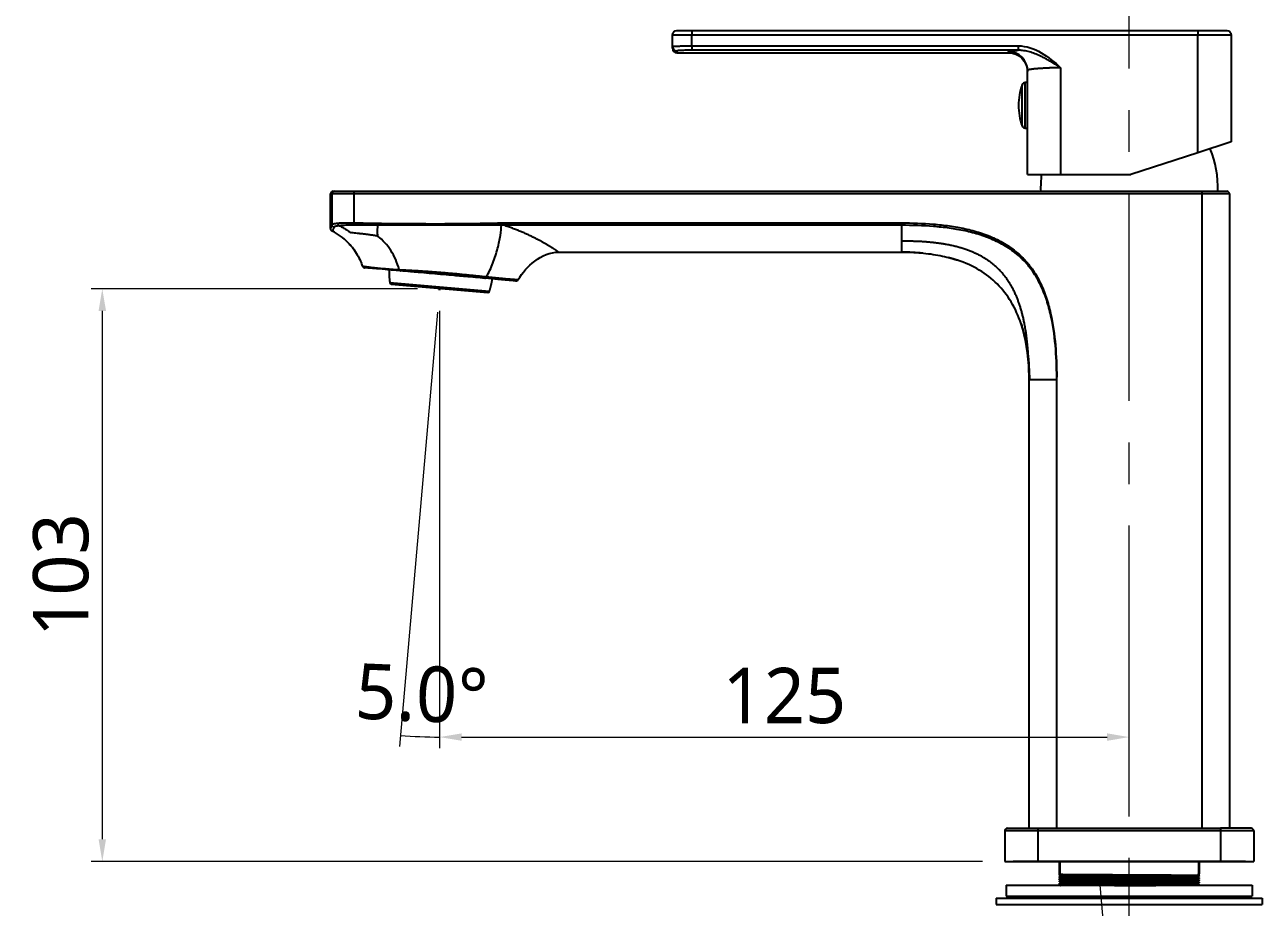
# Model space of a CAD drawing. Extents: x 1481 to 3160, y 4681 to 5260.
# Drawn here: x 2678.6 to 2902.2, y 4906.6 to 5066 of the extents above; entities that cross this region are included whole.
import ezdxf

# ---------------------------------------------------------------- set-up
doc = ezdxf.new("R2010")
doc.units = 0
doc.header["$LTSCALE"] = 30
doc.header["$MEASUREMENT"] = 0
doc.header["$PDMODE"] = 3
doc.header["$PDSIZE"] = -10
doc.linetypes.add('CENTER', pattern=[2, 1.25, -0.25, 0.25, -0.25])
doc.layers.get('0').update_dxf_attribs({"linetype": 'CONTINUOUS'})
doc.layers.get('DEFPOINTS').update_dxf_attribs({"linetype": 'CONTINUOUS'})
doc.layers.add('\\M+5B3DF\\M+5B4E7\\M+5CFDF', color=3, linetype='CONTINUOUS', lineweight=9)
doc.layers.add('AXES', color=7, linetype='CONTINUOUS')
doc.layers.add('BODY', color=7, linetype='CONTINUOUS')
doc.styles.add('Daelim Dimension', font='NanumGothic.ttf')
doc.dimstyles.new('DEFAULT', dxfattribs={"dimscale": 2, "dimtxt": 2, "dimasz": 2, "dimexe": 0, "dimexo": 2, "dimgap": 1, "dimtad": 1, "dimdec": 1, "dimzin": 9, "dimdsep": 46, "dimtxsty": 'Daelim Dimension', "dimcen": 0.5, "dimclrd": 252, "dimclre": 252, "dimclrt": 3, "dimadec": 1, "dimazin": 0, "dimtfac": 1, "dimtdec": 1, "dimtix": 1, "dimtmove": 0, "dimatfit": 3, "dimfxl": 0, "dimtolj": 1, "dimtzin": 1, "dimlwd": 9, "dimlwe": 9, "dimarcsym": 0})

# ---------------------------------------------------------------- blocks, each defined once
blk = doc.blocks.new('*D23')
at = {"color": 5, "lineweight": 9, "ltscale": 0.5}
for p, q in [((2749.58, 5018.31), (2690.66, 5018.31)), ((2692.66, 5014.31), (2692.66, 4918.91)), ((2851.7, 4914.91), (2690.66, 4914.91))]:
    blk.add_line(p, q, dxfattribs=at)
at = {"color": 5, "ltscale": 0.5}
for points in [[(2691.99, 5014.31), (2693.33, 5014.31), (2692.66, 5018.31)], [(2691.99, 4918.91), (2693.33, 4918.91), (2692.66, 4914.91)]]:
    blk.add_solid(points, dxfattribs=at)
at = {"layer": 'DEFPOINTS', "color": 0, "ltscale": 0.5}
for p in [(2753.58, 5018.31), (2692.66, 4914.91), (2855.7, 4914.91)]:
    blk.add_point(p, dxfattribs=at)
at = {"color": 7, "ltscale": 0.5, "insert": (2685.21, 4966.61), "char_height": 10, "attachment_point": 5, "rotation": 90, "style": 'Daelim Dimension'}
blk.add_mtext('\\A1;103', dxfattribs=at)
blk = doc.blocks.new('*D24')
at = {"color": 5, "lineweight": 9, "ltscale": 0.5}
for p, q in [((2753.21, 5014.09), (2746.35, 4935.67)), ((2753.58, 5014.07), (2753.58, 4935.36))]:
    blk.add_line(p, q, dxfattribs=at)
blk.add_arc((2753.58, 5018.31), 80.95, 265, 270, dxfattribs=at)
at = {"layer": 'DEFPOINTS', "color": 0, "ltscale": 0.5}
for p in [(2753.56, 5018.07), (2753.58, 5018.31), (2753.58, 5018.31), (2753.58, 5018.07), (2748.87, 4937.5)]:
    blk.add_point(p, dxfattribs=at)
at = {"color": 7, "ltscale": 0.5, "insert": (2750.38, 4945.11), "char_height": 10, "attachment_point": 5, "rotation": 357.5, "style": 'Daelim Dimension'}
blk.add_mtext('\\A1;5.0°', dxfattribs=at)
blk = doc.blocks.new('_None')
blk = doc.blocks.new('*D25')
at = {"color": 5, "lineweight": 9, "ltscale": 0.5}
for p, q in [((2753.58, 5014.31), (2753.58, 4935.36)), ((2878.2, 4924.91), (2878.2, 4939.36)), ((2757.58, 4937.36), (2874.2, 4937.36))]:
    blk.add_line(p, q, dxfattribs=at)
at = {"color": 5, "ltscale": 0.5}
for points in [[(2757.58, 4938.03), (2757.58, 4936.69), (2753.58, 4937.36)], [(2874.2, 4938.03), (2874.2, 4936.69), (2878.2, 4937.36)]]:
    blk.add_solid(points, dxfattribs=at)
at = {"layer": 'DEFPOINTS', "color": 0, "ltscale": 0.5}
for p in [(2753.58, 5018.31), (2878.2, 4937.36), (2878.2, 4920.91)]:
    blk.add_point(p, dxfattribs=at)
at = {"color": 7, "ltscale": 0.5, "insert": (2815.89, 4944.8), "char_height": 10, "attachment_point": 5, "style": 'Daelim Dimension'}
blk.add_mtext('\\A1;125', dxfattribs=at)

msp = doc.modelspace()

# ---------------------------------------------------------------- linework, layer by layer
at = {"color": 0}
for p, q in [((2753.56, 5018.07), (2753.58, 5018.31)), ((2753.58, 5018.31), (2753.58, 5018.07))]:
    msp.add_line(p, q, dxfattribs=at)
at = {"color": 0, "lineweight": 35}
for p, q in [((2865.6, 4914.91), (2865.6, 4912.48)), ((2890.8, 4914.91), (2890.8, 4912.68)), ((2865.6, 4912.13), (2865.6, 4912.08)), ((2865.6, 4912.13), (2865.6, 4912.13)), ((2890.8, 4912.33), (2890.8, 4912.68)), ((2890.8, 4912.33), (2890.8, 4912.28)), ((2890.8, 4912.28), (2890.8, 4912.28)), ((2865.6, 4911.73), (2865.6, 4911.68)), ((2865.6, 4911.73), (2865.6, 4911.73)), ((2865.6, 4911.33), (2865.6, 4911.28)), ((2865.6, 4911.33), (2865.6, 4911.33)), ((2865.6, 4911.33), (2865.6, 4911.33)), ((2865.6, 4910.93), (2865.6, 4910.88)), ((2865.6, 4910.93), (2865.6, 4910.93)), ((2865.6, 4910.93), (2865.6, 4910.93)), ((2890.8, 4911.93), (2890.8, 4911.88)), ((2890.8, 4911.88), (2890.8, 4911.88)), ((2890.8, 4911.53), (2890.8, 4911.48)), ((2890.8, 4911.48), (2890.8, 4911.48)), ((2890.8, 4911.13), (2890.8, 4911.08)), ((2890.8, 4911.08), (2890.8, 4911.08)), ((2890.8, 4910.73), (2890.8, 4910.68)), ((2890.8, 4910.68), (2890.8, 4910.68))]:
    msp.add_line(p, q, dxfattribs=at)
for points in [[(2865.85, 4912.34), (2865.72, 4912.41), (2865.6, 4912.49)], [(2865.6, 4912.13), (2865.72, 4912.2), (2865.85, 4912.27)], [(2865.85, 4911.94), (2865.72, 4912.01), (2865.6, 4912.09)], [(2865.85, 4912.27), (2865.89, 4912.31), (2865.85, 4912.34)], [(2890.55, 4912.14), (2890.51, 4912.11), (2890.55, 4912.07)], [(2890.8, 4912.29), (2890.68, 4912.21), (2890.55, 4912.14)], [(2890.55, 4912.07), (2890.68, 4912), (2890.8, 4911.93)], [(2865.6, 4911.73), (2865.72, 4911.8), (2865.85, 4911.87)], [(2865.85, 4911.54), (2865.72, 4911.61), (2865.6, 4911.69)], [(2865.6, 4911.33), (2865.72, 4911.4), (2865.85, 4911.47)], [(2865.85, 4911.14), (2865.73, 4911.21), (2865.6, 4911.28)], [(2865.6, 4910.93), (2865.73, 4911), (2865.85, 4911.07)], [(2865.85, 4910.74), (2865.73, 4910.81), (2865.6, 4910.88)], [(2865.75, 4910.61), (2865.8, 4910.64), (2865.85, 4910.67)], [(2865.85, 4911.87), (2865.89, 4911.91), (2865.85, 4911.94)], [(2865.85, 4911.47), (2865.89, 4911.51), (2865.85, 4911.54)], [(2865.85, 4911.07), (2865.89, 4911.11), (2865.85, 4911.14)], [(2865.85, 4910.67), (2865.89, 4910.71), (2865.85, 4910.74)], [(2890.55, 4911.74), (2890.51, 4911.71), (2890.55, 4911.67)], [(2890.55, 4911.34), (2890.51, 4911.31), (2890.55, 4911.27)], [(2890.56, 4911.34), (2890.52, 4911.31), (2890.56, 4911.27)], [(2890.56, 4910.94), (2890.52, 4910.91), (2890.56, 4910.87)], [(2890.56, 4910.94), (2890.52, 4910.91), (2890.56, 4910.87)], [(2890.8, 4911.89), (2890.68, 4911.81), (2890.55, 4911.74)], [(2890.55, 4911.67), (2890.68, 4911.6), (2890.8, 4911.53)], [(2890.8, 4911.49), (2890.68, 4911.41), (2890.55, 4911.34)], [(2890.55, 4911.27), (2890.68, 4911.2), (2890.8, 4911.13)], [(2890.8, 4911.08), (2890.68, 4911.01), (2890.55, 4910.94)], [(2890.56, 4910.87), (2890.68, 4910.8), (2890.81, 4910.73)], [(2890.81, 4910.68), (2890.75, 4910.65), (2890.69, 4910.61)]]:
    msp.add_open_spline(points, degree=2, dxfattribs=at)
for points, knots in [([(2890.8, 4912.28), (2890.8, 4912.29), (2890.8, 4912.29), (2890.78, 4912.29), (2890.77, 4912.29), (2890.76, 4912.29), (2890.75, 4912.29), (2890.7, 4912.29), (2890.58, 4912.3), (2890.38, 4912.3), (2890.23, 4912.3), (2890.18, 4912.3), (2890.13, 4912.31), (2890.1, 4912.31), (2890.08, 4912.31), (2889.99, 4912.31), (2889.92, 4912.31), (2889.68, 4912.31), (2889.51, 4912.31), (2889.26, 4912.32), (2889.21, 4912.32), (2889.11, 4912.32), (2888.95, 4912.32), (2888.79, 4912.32), (2888.45, 4912.32), (2887.96, 4912.33), (2887.41, 4912.33), (2886.98, 4912.34), (2886.83, 4912.34), (2886.63, 4912.34), (2886.6, 4912.34), (2886.52, 4912.34), (2886.4, 4912.34), (2886.28, 4912.34), (2885.88, 4912.34), (2885.55, 4912.34), (2885.12, 4912.35), (2885.04, 4912.35), (2884.86, 4912.35), (2884.77, 4912.35), (2884.51, 4912.35), (2884.15, 4912.35), (2883.78, 4912.36), (2883.5, 4912.36), (2883.41, 4912.36), (2883.22, 4912.36), (2883.12, 4912.36), (2882.64, 4912.36), (2882.25, 4912.36), (2881.66, 4912.37), (2881.46, 4912.37), (2881.16, 4912.37), (2881.06, 4912.37), (2880.86, 4912.37), (2880.76, 4912.37), (2880.25, 4912.37), (2879.84, 4912.38), (2879.33, 4912.38), (2879.22, 4912.38), (2879.02, 4912.38), (2878.91, 4912.38), (2878.6, 4912.38), (2878.4, 4912.38), (2877.78, 4912.39), (2877.37, 4912.39), (2876.9, 4912.39), (2876.85, 4912.39), (2876.75, 4912.39), (2876.59, 4912.39), (2876.24, 4912.39), (2875.93, 4912.4), (2875.33, 4912.4), (2874.93, 4912.4), (2874.15, 4912.41), (2873.77, 4912.41), (2873.29, 4912.41), (2873.2, 4912.41), (2873.01, 4912.41), (2872.91, 4912.41), (2872.63, 4912.41), (2872.45, 4912.41), (2871.9, 4912.42), (2871.55, 4912.42), (2871.12, 4912.42), (2871.03, 4912.42), (2870.86, 4912.42), (2870.61, 4912.43), (2870.2, 4912.43), (2869.89, 4912.43), (2869.66, 4912.43), (2869.58, 4912.43), (2869.44, 4912.43), (2869.36, 4912.43), (2869, 4912.44), (2868.72, 4912.44), (2868.33, 4912.44), (2868.2, 4912.44), (2868.01, 4912.44), (2867.95, 4912.44), (2867.83, 4912.45), (2867.78, 4912.45), (2867.49, 4912.45), (2867.28, 4912.45), (2867.03, 4912.45), (2866.99, 4912.45), (2866.89, 4912.46), (2866.76, 4912.46), (2866.63, 4912.46), (2866.4, 4912.46), (2866.26, 4912.46), (2866.02, 4912.47), (2865.92, 4912.47), (2865.8, 4912.47), (2865.77, 4912.47), (2865.73, 4912.48), (2865.72, 4912.48), (2865.71, 4912.48), (2865.7, 4912.48), (2865.68, 4912.48), (2865.67, 4912.48), (2865.62, 4912.48), (2865.6, 4912.48), (2865.6, 4912.48)], [0, 0, 0, 0, 0.015625, 0.015625, 0.023437, 0.023437, 0.03125, 0.03125, 0.0625, 0.09375, 0.09375, 0.101562, 0.105469, 0.105469, 0.109375, 0.109375, 0.125, 0.125, 0.15625, 0.15625, 0.164062, 0.164062, 0.171875, 0.1875, 0.1875, 0.21875, 0.25, 0.25, 0.265625, 0.265625, 0.269531, 0.269531, 0.273437, 0.28125, 0.28125, 0.3125, 0.3125, 0.320312, 0.320312, 0.328125, 0.328125, 0.34375, 0.359375, 0.359375, 0.367187, 0.367187, 0.375, 0.375, 0.40625, 0.40625, 0.421875, 0.421875, 0.429687, 0.429687, 0.4375, 0.4375, 0.46875, 0.46875, 0.476562, 0.476562, 0.484375, 0.484375, 0.5, 0.5, 0.53125, 0.53125, 0.535156, 0.535156, 0.539062, 0.546875, 0.5625, 0.5625, 0.59375, 0.59375, 0.625, 0.625, 0.632812, 0.632812, 0.640625, 0.640625, 0.65625, 0.65625, 0.6875, 0.6875, 0.695312, 0.695312, 0.703125, 0.71875, 0.734375, 0.734375, 0.742187, 0.742187, 0.75, 0.75, 0.78125, 0.78125, 0.796875, 0.796875, 0.804687, 0.804687, 0.8125, 0.8125, 0.84375, 0.84375, 0.851562, 0.851562, 0.859375, 0.875, 0.875, 0.90625, 0.90625, 0.9375, 0.9375, 0.953125, 0.953125, 0.957031, 0.957031, 0.960937, 0.960937, 0.96875, 0.96875, 1, 1, 1, 1]), ([(2865.85, 4912.27), (2865.84, 4912.27), (2866.29, 4912.25), (2868.59, 4912.23), (2872.51, 4912.2), (2877.3, 4912.18), (2882.23, 4912.15), (2886.54, 4912.13), (2889.57, 4912.1), (2890.48, 4912.08), (2890.55, 4912.07), (2890.55, 4912.07)], [0, 0, 0, 0, 0.10368, 0.229208, 0.354736, 0.480265, 0.605793, 0.731321, 0.856849, 0.982378, 1, 1, 1, 1]), ([(2865.85, 4912.34), (2865.86, 4912.34), (2866.33, 4912.32), (2868.59, 4912.3), (2872.51, 4912.27), (2877.3, 4912.25), (2882.23, 4912.22), (2886.54, 4912.2), (2889.57, 4912.17), (2890.5, 4912.15), (2890.56, 4912.14), (2890.55, 4912.14)], [0, 0, 0, 0, 0.097886, 0.223414, 0.348943, 0.474471, 0.599999, 0.725527, 0.851056, 0.976584, 1, 1, 1, 1]), ([(2865.85, 4911.47), (2865.83, 4911.47), (2866.41, 4911.45), (2869.04, 4911.42), (2873.12, 4911.4), (2877.97, 4911.37), (2882.86, 4911.35), (2887.03, 4911.32), (2889.85, 4911.3), (2890.54, 4911.28), (2890.55, 4911.27), (2890.55, 4911.27)], [0, 0, 0, 0, 0.12058, 0.246108, 0.371636, 0.497164, 0.622692, 0.74822, 0.873748, 0.999276, 1, 1, 1, 1]), ([(2865.85, 4911.07), (2865.83, 4911.06), (2866.41, 4911.05), (2869.05, 4911.02), (2873.12, 4911), (2877.97, 4910.97), (2882.86, 4910.95), (2887.03, 4910.92), (2889.85, 4910.9), (2890.54, 4910.88), (2890.56, 4910.87), (2890.56, 4910.87)], [0, 0, 0, 0, 0.12058, 0.246108, 0.371636, 0.497164, 0.622692, 0.74822, 0.873748, 0.999276, 1, 1, 1, 1]), ([(2865.85, 4911.87), (2865.84, 4911.87), (2866.36, 4911.85), (2868.82, 4911.83), (2872.81, 4911.8), (2877.63, 4911.78), (2882.54, 4911.75), (2886.79, 4911.73), (2889.71, 4911.7), (2890.51, 4911.68), (2890.55, 4911.67), (2890.55, 4911.67)], [0, 0, 0, 0, 0.111379, 0.237013, 0.362647, 0.488282, 0.613916, 0.73955, 0.865185, 0.990819, 1, 1, 1, 1]), ([(2865.85, 4911.94), (2865.86, 4911.93), (2866.39, 4911.92), (2868.82, 4911.9), (2872.81, 4911.87), (2877.63, 4911.84), (2882.54, 4911.82), (2886.79, 4911.79), (2889.71, 4911.77), (2890.53, 4911.75), (2890.55, 4911.74), (2890.55, 4911.74)], [0, 0, 0, 0, 0.10656, 0.232209, 0.357859, 0.483508, 0.609157, 0.734807, 0.860456, 0.986105, 1, 1, 1, 1]), ([(2865.85, 4911.54), (2865.86, 4911.53), (2866.45, 4911.52), (2869.04, 4911.49), (2873.12, 4911.47), (2877.97, 4911.44), (2882.86, 4911.42), (2887.03, 4911.39), (2889.85, 4911.37), (2890.55, 4911.35), (2890.55, 4911.34), (2890.55, 4911.34)], [0, 0, 0, 0, 0.115001, 0.240499, 0.365997, 0.491495, 0.616993, 0.742491, 0.867988, 0.993486, 1, 1, 1, 1]), ([(2865.85, 4911.14), (2865.86, 4911.13), (2866.45, 4911.12), (2869.05, 4911.09), (2873.12, 4911.07), (2877.97, 4911.04), (2882.86, 4911.02), (2887.03, 4910.99), (2889.85, 4910.97), (2890.55, 4910.95), (2890.56, 4910.94), (2890.56, 4910.94)], [0, 0, 0, 0, 0.115001, 0.240499, 0.365997, 0.491495, 0.616993, 0.742491, 0.867988, 0.993486, 1, 1, 1, 1]), ([(2865.85, 4910.74), (2865.86, 4910.73), (2866.46, 4910.72), (2869.05, 4910.69), (2873.12, 4910.67), (2877.97, 4910.64), (2881.33, 4910.62), (2882.92, 4910.62), (2883, 4910.61)], [0, 0, 0, 0, 0.1150011, 0.240499, 0.3659969, 0.4914948, 0.6169927, 0.6242591, 0.6242591, 0.6242591, 0.6242591])]:
    msp.add_open_spline(points, degree=3, knots=knots, dxfattribs=at)
at = {"layer": '\\M+5B3DF\\M+5B4E7\\M+5CFDF', "color": 0, "lineweight": -3}
for p, q in [((2799.16, 5064.11), (2795.66, 5064.11)), ((2795.66, 5062.03), (2795.66, 5064.11)), ((2796.46, 5064.91), (2799.16, 5064.91)), ((2799.16, 5064.91), (2890.6, 5064.91)), ((2799.16, 5064.91), (2799.16, 5064.11)), ((2799.16, 5062.16), (2799.16, 5064.11)), ((2890.6, 5064.11), (2799.16, 5064.11)), ((2890.6, 5064.91), (2890.6, 5064.11)), ((2890.6, 5064.91), (2895.8, 5064.91)), ((2896.6, 5064.11), (2890.6, 5064.11)), ((2890.6, 5042.85), (2890.6, 5064.11)), ((2896.6, 5064.11), (2896.6, 5044.81)), ((2795.66, 5061.71), (2795.66, 5062.03)), ((2799.16, 5062.16), (2799.16, 5061.37)), ((2799.16, 5062.16), (2858.12, 5062.16)), ((2858.12, 5062.16), (2858.12, 5061.37)), ((2796.46, 5061.23), (2796.46, 5060.91)), ((2796.46, 5060.91), (2856.4, 5060.91)), ((2858.12, 5061.37), (2799.16, 5061.37)), ((2856.4, 5060.91), (2856.4, 5061.12)), ((2859.8, 5038.91), (2859.8, 5057.73)), ((2865.8, 5058.21), (2865.8, 5038.91)), ((2859.41, 5047.31), (2859.41, 5055.51)), ((2859.8, 5055.51), (2859.41, 5055.51)), ((2858.85, 5047.7), (2858.85, 5055.11)), ((2859.41, 5047.31), (2859.8, 5047.31)), ((2896.6, 5044.81), (2890.6, 5042.85)), ((2890.6, 5042.85), (2878.5, 5038.91)), ((2859.8, 5038.91), (2865.8, 5038.91)), ((2865.8, 5038.91), (2878.5, 5038.91)), ((2734.13, 5035.41), (2733.89, 5035.41)), ((2733.89, 5029.16), (2733.89, 5035.41)), ((2734.13, 5035.41), (2734.13, 5029.91)), ((2738.13, 5035.41), (2734.13, 5035.41)), ((2734.39, 5035.91), (2734.63, 5035.91)), ((2734.63, 5035.91), (2738.13, 5035.91)), ((2738.13, 5035.91), (2738.13, 5035.41)), ((2738.13, 5035.91), (2891.3, 5035.91)), ((2738.13, 5035.41), (2738.13, 5030.22)), ((2891.3, 5035.41), (2738.13, 5035.41)), ((2891.3, 5035.91), (2895.8, 5035.91)), ((2891.3, 5035.91), (2891.3, 5035.41)), ((2896.3, 5035.41), (2891.3, 5035.41)), ((2891.3, 5035.41), (2891.3, 4920.91)), ((2896.3, 5035.41), (2896.3, 4920.91)), ((2765.23, 5030.19), (2837.07, 5030.19)), ((2837.07, 5029.76), (2765.23, 5029.76)), ((2775.1, 5024.91), (2837.08, 5024.91)), ((2744.59, 5019.43), (2762.62, 5017.85)), ((2744.86, 5019.17), (2744.85, 5019.07)), ((2762.3, 5017.54), (2744.85, 5019.07)), ((2744.86, 5019.17), (2762.31, 5017.64)), ((2762.3, 5017.54), (2762.31, 5017.64)), ((2860.1, 4920.91), (2860.1, 5001.91)), ((2865.1, 4920.91), (2865.1, 5001.91)), ((2855.7, 4920.41), (2855.7, 4914.91)), ((2861.7, 4920.41), (2855.7, 4920.41)), ((2856.2, 4920.91), (2861.7, 4920.91)), ((2861.7, 4920.91), (2861.7, 4920.41)), ((2861.7, 4920.91), (2894.7, 4920.91)), ((2861.7, 4920.41), (2861.7, 4914.91)), ((2894.7, 4920.41), (2861.7, 4920.41)), ((2900.2, 4920.91), (2894.7, 4920.91)), ((2894.7, 4920.91), (2894.7, 4920.41)), ((2900.7, 4920.41), (2894.7, 4920.41)), ((2894.7, 4920.41), (2894.7, 4914.91)), ((2900.7, 4920.41), (2900.7, 4914.91)), ((2855.7, 4914.91), (2861.7, 4914.91)), ((2899.2, 4914.91), (2857.2, 4914.91)), ((2861.7, 4914.91), (2894.7, 4914.91)), ((2894.7, 4914.91), (2900.7, 4914.91))]:
    msp.add_line(p, q, dxfattribs=at)
at = {"layer": '\\M+5B3DF\\M+5B4E7\\M+5CFDF', "color": 0, "lineweight": -3, "extrusion": (0, 0, -1)}
for centre, radius, start, end in [((-2796.46, 5064.11), 0.8, 360, 90), ((-2895.8, 5064.11), 0.8, 90, 180), ((-2856.4, 5057.51), 3.4, 90, 180)]:
    msp.add_arc(centre, radius, start, end, dxfattribs=at)
at = {"layer": '\\M+5B3DF\\M+5B4E7\\M+5CFDF', "color": 0, "lineweight": -3}
for centre, radius, start, end in [((2796.46, 5061.71), 0.8, 180, 270), ((2859.41, 5054.91), 0.6, 90, 160.1475), ((2869.11, 5051.41), 10.91, 160.1475, 180), ((2869.11, 5051.41), 10.91, 180, 199.8525), ((2859.41, 5047.91), 0.6, 199.8525, 270), ((2875.21, 5036.47), 19, 358.3145, 21.9843), ((2881.19, 5036.47), 19, 172.6173, 181.6855), ((2895.8, 5035.41), 0.5, 0, 90), ((2744.89, 5019.47), 0.3, 187.1209, 265), ((2762.34, 5017.94), 0.3, 265, 342.8791), ((2856.2, 4920.41), 0.5, 90, 180), ((2900.2, 4920.41), 0.5, 0, 90)]:
    msp.add_arc(centre, radius, start, end, dxfattribs=at)
at = {"layer": '\\M+5B3DF\\M+5B4E7\\M+5CFDF', "color": 0, "lineweight": -3, "extrusion": (-2.69131e-05, 2.3546e-06, 1)}
msp.add_arc((2767.37, 5020.21, -0.07), 0.5, 265, 329.152, dxfattribs=at)
at = {"layer": '\\M+5B3DF\\M+5B4E7\\M+5CFDF', "color": 0, "lineweight": -3}
for centre, major_axis, ratio, start_param, end_param in [((2796.46, 5062.03), (-0.8, 0), 0.998995, 0, 1.570796), ((2856.4, 5057.73), (3.4, 0), 0.999329, 0, 1.570796), ((2734.39, 5035.41), (-0.5, 0), 0.999848, 4.712389, 6.283185), ((2734.63, 5035.41), (0, -0.5), 0.999848, 3.141593, 4.712389), ((2734.63, 5029.91), (-0.494, 0.078), 0.993841, 0.15815, 1.478146), ((2735.58, 5030.15), (-0.052, 0.497), 0.72673, 1.495224, 2.785067), ((2738.13, 5030.22), (0.02, 0.5), 0.000004, 3.587547, 4.712383)]:
    msp.add_ellipse(centre, major_axis=major_axis, ratio=ratio, start_param=start_param, end_param=end_param, dxfattribs=at)
for points, degree, knots in [([(2795.66, 5062.03), (2795.66, 5062.03), (2795.66, 5062.04), (2795.68, 5062.05), (2795.7, 5062.05), (2795.74, 5062.06), (2795.78, 5062.06), (2795.83, 5062.07), (2795.89, 5062.07), (2795.95, 5062.08), (2796.02, 5062.09), (2796.1, 5062.09), (2796.18, 5062.1), (2796.27, 5062.1), (2796.36, 5062.1), (2796.46, 5062.11), (2796.56, 5062.11), (2796.66, 5062.12), (2796.76, 5062.12), (2796.87, 5062.12), (2796.98, 5062.13), (2797.09, 5062.13), (2797.2, 5062.13), (2797.31, 5062.14), (2797.43, 5062.14), (2797.54, 5062.14), (2797.65, 5062.15), (2797.76, 5062.15), (2797.87, 5062.15), (2797.98, 5062.15), (2798.09, 5062.15), (2798.2, 5062.16), (2798.3, 5062.16), (2798.41, 5062.16), (2798.51, 5062.16), (2798.61, 5062.16), (2798.71, 5062.16), (2798.8, 5062.16), (2798.89, 5062.16), (2798.98, 5062.16), (2799.07, 5062.16), (2799.13, 5062.16), (2799.16, 5062.16)], 3, [0, 0, 0, 0, 0.034564, 0.068638, 0.102221, 0.135313, 0.167915, 0.200026, 0.231647, 0.262778, 0.293418, 0.323567, 0.353226, 0.382394, 0.411072, 0.439259, 0.466956, 0.494163, 0.520878, 0.547104, 0.572839, 0.598083, 0.622837, 0.647101, 0.670874, 0.694157, 0.716949, 0.739251, 0.761063, 0.782384, 0.803215, 0.823556, 0.843406, 0.862766, 0.881636, 0.900015, 0.917905, 0.935304, 0.952213, 0.968632, 0.984561, 1, 1, 1, 1]), ([(2858.12, 5062.16), (2859.61, 5062.16), (2861.04, 5061.65), (2863.57, 5060.17), (2864.71, 5059.19), (2865.8, 5058.21)], 3, [0, 0, 0, 0, 0.5, 0.5, 1, 1, 1, 1]), ([(2799.16, 5061.37), (2799.11, 5061.37), (2799.01, 5061.37), (2798.86, 5061.37), (2798.71, 5061.36), (2798.56, 5061.36), (2798.41, 5061.36), (2798.27, 5061.36), (2798, 5061.35), (2797.64, 5061.34), (2797.23, 5061.33), (2796.9, 5061.3), (2796.69, 5061.29), (2796.57, 5061.27), (2796.51, 5061.26), (2796.47, 5061.24), (2796.46, 5061.24), (2796.46, 5061.23)], 3, [0, 0, 0, 0, 0.035722, 0.071292, 0.106826, 0.142443, 0.17826, 0.214391, 0.250949, 0.376385, 0.500492, 0.624241, 0.750142, 0.813598, 0.875994, 0.937924, 1, 1, 1, 1]), ([(2856.4, 5061.12), (2856.4, 5061.13), (2856.4, 5061.14), (2856.42, 5061.15), (2856.45, 5061.16), (2856.48, 5061.17), (2856.53, 5061.19), (2856.59, 5061.2), (2856.66, 5061.21), (2856.74, 5061.23), (2856.83, 5061.24), (2856.93, 5061.25), (2857.04, 5061.27), (2857.16, 5061.28), (2857.3, 5061.3), (2857.44, 5061.31), (2857.59, 5061.32), (2857.76, 5061.34), (2857.94, 5061.35), (2858.06, 5061.36), (2858.12, 5061.37)], 3, [0, 0, 0, 0, 0.056978, 0.113436, 0.169436, 0.225043, 0.280322, 0.33534, 0.390164, 0.444863, 0.499506, 0.554161, 0.608897, 0.663784, 0.718889, 0.774279, 0.830021, 0.88618, 0.942819, 1, 1, 1, 1]), ([(2865.8, 5058.21), (2865.68, 5058.28), (2865.45, 5058.43), (2865.1, 5058.65), (2864.74, 5058.87), (2864.37, 5059.09), (2863.92, 5059.36), (2863.39, 5059.66), (2862.77, 5059.99), (2862.03, 5060.37), (2861.18, 5060.74), (2860.18, 5061.08), (2859.34, 5061.27), (2858.74, 5061.34), (2858.43, 5061.36), (2858.27, 5061.37), (2858.18, 5061.37), (2858.14, 5061.37), (2858.13, 5061.37)], 3, [0, 0, 0, 0, 0.048803, 0.098152, 0.148132, 0.198829, 0.25033, 0.333934, 0.417316, 0.500563, 0.630287, 0.750744, 0.875322, 0.9377, 0.969005, 0.984703, 0.996004, 1, 1, 1, 1]), ([(2865.8, 5058.21), (2865.74, 5058.21), (2865.62, 5058.21), (2865.44, 5058.2), (2865.24, 5058.2), (2865.03, 5058.2), (2864.82, 5058.19), (2864.59, 5058.19), (2864.36, 5058.18), (2864.12, 5058.17), (2863.87, 5058.16), (2863.61, 5058.15), (2863.35, 5058.14), (2863.09, 5058.12), (2862.82, 5058.11), (2862.55, 5058.09), (2862.28, 5058.08), (2862.02, 5058.06), (2861.75, 5058.04), (2861.5, 5058.02), (2861.25, 5058), (2861.01, 5057.98), (2860.79, 5057.95), (2860.58, 5057.93), (2860.39, 5057.9), (2860.22, 5057.88), (2860.07, 5057.85), (2859.95, 5057.82), (2859.87, 5057.79), (2859.81, 5057.76), (2859.8, 5057.74), (2859.8, 5057.73)], 3, [0, 0, 0, 0, 0.01856, 0.038255, 0.059086, 0.081052, 0.104155, 0.128394, 0.15377, 0.180283, 0.207934, 0.236723, 0.266649, 0.297713, 0.329916, 0.363256, 0.397735, 0.433353, 0.470109, 0.508003, 0.547036, 0.587208, 0.628519, 0.670968, 0.714556, 0.759283, 0.805149, 0.852153, 0.900297, 0.949579, 1, 1, 1, 1]), ([(2733.89, 5029.16), (2733.91, 5029.16), (2733.93, 5029.19), (2733.97, 5029.28), (2733.99, 5029.34), (2734.02, 5029.43), (2734.03, 5029.46), (2734.05, 5029.53), (2734.06, 5029.57), (2734.08, 5029.66), (2734.09, 5029.7), (2734.11, 5029.78), (2734.11, 5029.8), (2734.12, 5029.85), (2734.13, 5029.88), (2734.13, 5029.91)], 3, [0, 0, 0, 0, 0.25, 0.25, 0.5, 0.5, 0.625, 0.625, 0.75, 0.75, 0.875, 0.875, 0.9375, 0.9375, 1, 1, 1, 1]), ([(2733.89, 5029.16), (2733.89, 5029.15), (2733.89, 5029.14), (2733.89, 5029.12), (2733.89, 5029.11), (2733.89, 5029.07), (2733.9, 5029.02), (2733.92, 5028.98), (2733.94, 5028.95), (2733.94, 5028.94), (2733.95, 5028.92), (2733.96, 5028.91), (2733.98, 5028.88), (2733.99, 5028.86), (2734.01, 5028.83), (2734.02, 5028.82), (2734.04, 5028.81), (2734.05, 5028.8), (2734.09, 5028.76), (2734.13, 5028.73), (2734.17, 5028.71)], 3, [0, 0, 0, 0, 0.0625, 0.0625, 0.125, 0.125, 0.25, 0.375, 0.375, 0.4375, 0.4375, 0.5, 0.5, 0.625, 0.625, 0.6875, 0.6875, 0.75, 0.75, 1, 1, 1, 1]), ([(2734.13, 5029.91), (2734.14, 5029.93), (2734.16, 5029.96), (2734.26, 5030), (2734.33, 5030.02), (2734.52, 5030.06), (2734.63, 5030.08), (2734.9, 5030.12), (2735.05, 5030.14), (2735.22, 5030.15)], 3, [0, 0, 0, 0, 0.25, 0.25, 0.5, 0.5, 0.75, 0.75, 1, 1, 1, 1]), ([(2734.51, 5029.43), (2734.5, 5029.4), (2734.49, 5029.37), (2734.47, 5029.33), (2734.47, 5029.3), (2734.44, 5029.23), (2734.43, 5029.18), (2734.4, 5029.1), (2734.38, 5029.06), (2734.35, 5029), (2734.33, 5028.97), (2734.29, 5028.88), (2734.27, 5028.82), (2734.22, 5028.74), (2734.2, 5028.71), (2734.17, 5028.71)], 3, [0, 0, 0, 0, 0.0625, 0.0625, 0.125, 0.125, 0.25, 0.25, 0.375, 0.375, 0.5, 0.5, 0.75, 0.75, 1, 1, 1, 1]), ([(2735.5, 5029.67), (2735.35, 5029.66), (2735.22, 5029.64), (2734.98, 5029.6), (2734.88, 5029.58), (2734.71, 5029.54), (2734.64, 5029.52), (2734.55, 5029.47), (2734.52, 5029.45), (2734.51, 5029.43)], 3, [0, 0, 0, 0, 0.25, 0.25, 0.5, 0.5, 0.75, 0.75, 1, 1, 1, 1]), ([(2735.22, 5030.15), (2735.31, 5030.16), (2735.41, 5030.17), (2735.61, 5030.18), (2735.83, 5030.2), (2736.06, 5030.21), (2736.2, 5030.21), (2736.23, 5030.22), (2736.3, 5030.22), (2736.33, 5030.22), (2736.42, 5030.22), (2736.48, 5030.22), (2736.67, 5030.23), (2736.79, 5030.23), (2737.05, 5030.23), (2737.18, 5030.23), (2737.38, 5030.23), (2737.45, 5030.23), (2737.55, 5030.23), (2737.59, 5030.23), (2737.65, 5030.23), (2737.69, 5030.23), (2737.86, 5030.23), (2737.99, 5030.22), (2738.13, 5030.22)], 3, [0, 0, 0, 0, 0.125, 0.125, 0.25, 0.375, 0.375, 0.40625, 0.40625, 0.4375, 0.4375, 0.5, 0.5, 0.625, 0.625, 0.75, 0.75, 0.8125, 0.8125, 0.84375, 0.84375, 0.875, 0.875, 1, 1, 1, 1]), ([(2738.11, 5029.77), (2737.87, 5029.77), (2737.62, 5029.77), (2737.15, 5029.77), (2736.91, 5029.76), (2736.24, 5029.74), (2735.84, 5029.71), (2735.5, 5029.67)], 3, [0, 0, 0, 0, 0.25, 0.25, 0.5, 0.5, 1, 1, 1, 1]), ([(2735.5, 5029.67), (2735.62, 5029.62), (2735.94, 5029.46), (2736.34, 5029.24), (2736.71, 5029), (2736.98, 5028.82), (2737.2, 5028.66), (2737.38, 5028.53), (2737.46, 5028.46), (2737.5, 5028.43)], 3, [0, 0, 0, 0, 0.169718, 0.446479, 0.584859, 0.723239, 0.86162, 0.93081, 1, 1, 1, 1]), ([(2742.37, 5027.82), (2742.14, 5027.86), (2741.9, 5027.89), (2741.44, 5027.96), (2741.22, 5028), (2740.76, 5028.06), (2740.54, 5028.09), (2740.1, 5028.14), (2739.88, 5028.17), (2739.47, 5028.22), (2739.26, 5028.24), (2738.87, 5028.29), (2738.67, 5028.31), (2738.31, 5028.35), (2738.13, 5028.37), (2737.8, 5028.4), (2737.65, 5028.41), (2737.5, 5028.43)], 3, [0, 0, 0, 0, 0.125, 0.125, 0.25, 0.25, 0.375, 0.375, 0.5, 0.5, 0.625, 0.625, 0.75, 0.75, 0.875, 0.875, 1, 1, 1, 1]), ([(2742.4, 5029.76), (2742.31, 5029.76), (2742.22, 5029.76), (2742.04, 5029.76), (2741.95, 5029.76), (2741.68, 5029.76), (2741.51, 5029.76), (2741.15, 5029.76), (2740.97, 5029.76), (2740.61, 5029.76), (2740.43, 5029.76), (2740.08, 5029.76), (2739.9, 5029.76), (2739.54, 5029.76), (2739.36, 5029.76), (2739.1, 5029.76), (2739.01, 5029.76), (2738.83, 5029.76), (2738.74, 5029.76), (2738.47, 5029.76), (2738.29, 5029.77), (2738.11, 5029.77)], 3, [0, 0, 0, 0, 0.0625, 0.0625, 0.125, 0.125, 0.25, 0.25, 0.375, 0.375, 0.5, 0.5, 0.625, 0.625, 0.75, 0.75, 0.8125, 0.8125, 0.875, 0.875, 1, 1, 1, 1]), ([(2738.13, 5030.22), (2738.31, 5030.21), (2738.49, 5030.21), (2738.75, 5030.2), (2738.84, 5030.2), (2739.02, 5030.2), (2739.11, 5030.19), (2739.38, 5030.19), (2739.56, 5030.18), (2739.91, 5030.17), (2740.09, 5030.17), (2740.45, 5030.16), (2740.62, 5030.16), (2740.98, 5030.15), (2741.16, 5030.15), (2741.51, 5030.14), (2741.69, 5030.14), (2741.96, 5030.13), (2742.14, 5030.13), (2742.31, 5030.13), (2742.4, 5030.13)], 3, [0, 0, 0, 0, 0.125, 0.125, 0.1875, 0.1875, 0.25, 0.25, 0.375, 0.375, 0.5, 0.5, 0.625, 0.625, 0.75, 0.75, 0.875, 0.875, 0.9375, 1, 1, 1, 1]), ([(2742.4, 5029.76), (2742.38, 5029.6), (2742.36, 5029.44), (2742.34, 5029.11), (2742.33, 5028.95), (2742.33, 5028.47), (2742.34, 5028.15), (2742.37, 5027.82)], 3, [0, 0, 0, 0, 0.25, 0.25, 0.5, 0.5, 1, 1, 1, 1]), ([(2742.4, 5030.13), (2744.27, 5030.1), (2746.13, 5030.09), (2748.93, 5030.07), (2749.86, 5030.06), (2751.72, 5030.05), (2752.65, 5030.05), (2754.52, 5030.05), (2755.45, 5030.06), (2757.31, 5030.07), (2758.24, 5030.08), (2760.11, 5030.1), (2761.04, 5030.12), (2762.9, 5030.15), (2763.83, 5030.17), (2764.76, 5030.19)], 3, [0, 0, 0, 0, 0.25, 0.25, 0.375, 0.375, 0.5, 0.5, 0.625, 0.625, 0.75, 0.75, 0.875, 0.875, 1, 1, 1, 1]), ([(2764.77, 5029.76), (2764.31, 5029.76), (2763.84, 5029.76), (2762.91, 5029.76), (2762.44, 5029.76), (2761.04, 5029.76), (2760.11, 5029.77), (2758.25, 5029.77), (2757.32, 5029.78), (2755.45, 5029.78), (2754.52, 5029.78), (2752.65, 5029.79), (2751.72, 5029.78), (2749.86, 5029.78), (2748.92, 5029.78), (2747.06, 5029.77), (2746.13, 5029.77), (2744.26, 5029.76), (2743.33, 5029.76), (2742.4, 5029.76)], 3, [0, 0, 0, 0, 0.0625, 0.0625, 0.125, 0.125, 0.25, 0.25, 0.375, 0.375, 0.5, 0.5, 0.625, 0.625, 0.75, 0.75, 0.875, 0.875, 1, 1, 1, 1]), ([(2762.09, 5020.47), (2762.51, 5021.23), (2762.9, 5022.08), (2763.57, 5023.82), (2763.85, 5024.72), (2764.31, 5026.42), (2764.47, 5027.23), (2764.7, 5028.65), (2764.75, 5029.27), (2764.77, 5029.76)], 3, [0, 0, 0, 0, 0.25, 0.25, 0.5, 0.5, 0.75, 0.75, 1, 1, 1, 1]), ([(2764.76, 5030.19), (2764.77, 5030.1), (2764.77, 5030.02), (2764.77, 5029.87), (2764.77, 5029.81), (2764.77, 5029.76)], 3, [0, 0, 0, 0, 0.5, 0.5, 1, 1, 1, 1]), ([(2765.23, 5030.19), (2765.23, 5030.1), (2765.23, 5030.02), (2765.23, 5029.87), (2765.23, 5029.8), (2765.23, 5029.76)], 3, [0, 0, 0, 0, 0.5, 0.5, 1, 1, 1, 1]), ([(2775.1, 5024.91), (2775.09, 5024.91), (2775.09, 5024.91), (2775.08, 5024.92), (2775.06, 5024.93), (2775.03, 5024.95), (2774.99, 5024.98), (2774.94, 5025.01), (2774.88, 5025.05), (2774.82, 5025.1), (2774.74, 5025.15), (2774.66, 5025.21), (2774.57, 5025.27), (2774.46, 5025.34), (2774.35, 5025.41), (2774.23, 5025.49), (2774.1, 5025.57), (2773.96, 5025.66), (2773.81, 5025.75), (2773.66, 5025.85), (2773.49, 5025.96), (2773.31, 5026.06), (2773.12, 5026.18), (2772.93, 5026.29), (2772.72, 5026.41), (2772.51, 5026.54), (2772.28, 5026.67), (2772.05, 5026.8), (2771.8, 5026.93), (2771.55, 5027.07), (2771.28, 5027.21), (2771.01, 5027.35), (2770.72, 5027.5), (2770.43, 5027.64), (2770.12, 5027.79), (2769.81, 5027.94), (2769.39, 5028.13), (2768.86, 5028.37), (2768.21, 5028.65), (2767.52, 5028.94), (2766.79, 5029.22), (2766.03, 5029.49), (2765.5, 5029.67), (2765.23, 5029.76)], 3, [0, 0, 0, 0, 0.020866, 0.041746, 0.062638, 0.083543, 0.104459, 0.125388, 0.146329, 0.167283, 0.188251, 0.209233, 0.230232, 0.251247, 0.272282, 0.293337, 0.314415, 0.335518, 0.356649, 0.377809, 0.399003, 0.420233, 0.441502, 0.462815, 0.484175, 0.505586, 0.527053, 0.54858, 0.570172, 0.591834, 0.613572, 0.635392, 0.657298, 0.679299, 0.701399, 0.723607, 0.745929, 0.786988, 0.828494, 0.870493, 0.913041, 0.95619, 1, 1, 1, 1]), ([(2837.07, 5030.19), (2839, 5030.19), (2840.93, 5030.13), (2843.8, 5029.89), (2844.76, 5029.79), (2846.67, 5029.52), (2847.62, 5029.35), (2849.49, 5028.94), (2850.42, 5028.69), (2852.24, 5028.1), (2853.13, 5027.75), (2854.44, 5027.13), (2854.88, 5026.91), (2855.72, 5026.43), (2856.13, 5026.18), (2857.32, 5025.37), (2858.06, 5024.76), (2859.1, 5023.75), (2859.44, 5023.39), (2860.06, 5022.65), (2860.95, 5021.51), (2861.68, 5020.27), (2862.32, 5018.96), (2862.52, 5018.52), (2862.88, 5017.62), (2863.05, 5017.16), (2863.52, 5015.78), (2863.77, 5014.84), (2864.42, 5012), (2864.69, 5010.07), (2865.02, 5006.19), (2865.09, 5004.25), (2865.1, 5002.31)], 3, [0, 0, 0, 0, 0.125, 0.125, 0.1875, 0.1875, 0.25, 0.25, 0.3125, 0.3125, 0.375, 0.375, 0.40625, 0.40625, 0.4375, 0.4375, 0.5, 0.5, 0.53125, 0.53125, 0.5625, 0.625, 0.625, 0.65625, 0.65625, 0.6875, 0.6875, 0.75, 0.75, 0.875, 0.875, 1, 1, 1, 1]), ([(2837.07, 5030.19), (2837.07, 5030.1), (2837.07, 5030.02), (2837.07, 5029.87), (2837.07, 5029.8), (2837.07, 5029.76)], 3, [0, 0, 0, 0, 0.5, 0.5, 1, 1, 1, 1]), ([(2865.1, 5002.31), (2865.09, 5004.23), (2865.02, 5006.16), (2864.67, 5010.01), (2864.4, 5011.92), (2863.74, 5014.74), (2863.48, 5015.67), (2862.85, 5017.49), (2862.48, 5018.38), (2861.62, 5020.1), (2861.12, 5020.92), (2860.28, 5022.08), (2859.99, 5022.45), (2859.36, 5023.17), (2859.02, 5023.52), (2857.97, 5024.52), (2857.22, 5025.11), (2856.03, 5025.89), (2855.62, 5026.14), (2854.78, 5026.6), (2854.34, 5026.81), (2853.03, 5027.41), (2852.14, 5027.74), (2850.33, 5028.31), (2849.41, 5028.55), (2847.55, 5028.95), (2846.6, 5029.11), (2844.71, 5029.37), (2843.76, 5029.47), (2840.9, 5029.7), (2838.99, 5029.76), (2837.07, 5029.76)], 3, [0, 0, 0, 0, 0.125, 0.125, 0.25, 0.25, 0.3125, 0.3125, 0.375, 0.375, 0.4375, 0.4375, 0.46875, 0.46875, 0.5, 0.5, 0.5625, 0.5625, 0.59375, 0.59375, 0.625, 0.625, 0.6875, 0.6875, 0.75, 0.75, 0.8125, 0.8125, 0.875, 0.875, 1, 1, 1, 1]), ([(2837.07, 5029.76), (2837.07, 5029.75), (2837.07, 5029.71), (2837.07, 5029.67), (2837.07, 5029.62), (2837.07, 5029.58), (2837.07, 5029.53), (2837.07, 5029.49), (2837.07, 5029.44), (2837.07, 5029.4), (2837.07, 5029.35), (2837.07, 5029.31), (2837.07, 5029.26), (2837.07, 5029.22), (2837.07, 5029.18), (2837.07, 5029.13), (2837.07, 5029.09), (2837.07, 5029.05), (2837.07, 5029), (2837.07, 5028.96), (2837.07, 5028.92), (2837.07, 5028.87), (2837.07, 5028.83), (2837.07, 5028.79), (2837.07, 5028.75), (2837.07, 5028.71), (2837.07, 5028.67), (2837.07, 5028.62), (2837.07, 5028.58), (2837.07, 5028.54), (2837.07, 5028.5), (2837.07, 5028.46), (2837.07, 5028.42), (2837.07, 5028.38), (2837.07, 5028.34), (2837.07, 5028.3), (2837.07, 5028.27), (2837.07, 5028.23), (2837.07, 5028.19), (2837.07, 5028.15), (2837.07, 5028.11), (2837.07, 5028.07), (2837.07, 5028.03), (2837.07, 5028), (2837.07, 5027.96), (2837.07, 5027.92), (2837.07, 5027.89), (2837.07, 5027.85), (2837.07, 5027.81), (2837.07, 5027.78), (2837.07, 5027.74), (2837.07, 5027.7), (2837.07, 5027.67), (2837.07, 5027.63), (2837.07, 5027.6), (2837.07, 5027.56), (2837.07, 5027.53), (2837.07, 5027.49), (2837.07, 5027.46), (2837.07, 5027.43), (2837.07, 5027.39), (2837.07, 5027.36), (2837.07, 5027.32), (2837.07, 5027.29), (2837.07, 5027.26), (2837.07, 5027.23), (2837.07, 5027.19), (2837.07, 5027.16), (2837.07, 5027.13), (2837.07, 5027.1), (2837.07, 5027.06), (2837.07, 5027.03), (2837.07, 5027), (2837.07, 5026.97), (2837.07, 5026.94), (2837.07, 5026.91), (2837.07, 5026.89), (2837.07, 5026.88)], 3, [0, 0, 0, 0, 0.013333, 0.026666, 0.04, 0.053333, 0.066667, 0.08, 0.093334, 0.106667, 0.120001, 0.133335, 0.146669, 0.160003, 0.173336, 0.18667, 0.200004, 0.213338, 0.226672, 0.240007, 0.253341, 0.266675, 0.280009, 0.293343, 0.306677, 0.320011, 0.333346, 0.34668, 0.360014, 0.373348, 0.386682, 0.400016, 0.413351, 0.426685, 0.440019, 0.453353, 0.466687, 0.480021, 0.493355, 0.506689, 0.520023, 0.533357, 0.546691, 0.560025, 0.573359, 0.586693, 0.600026, 0.61336, 0.626694, 0.640028, 0.653361, 0.666695, 0.680029, 0.693362, 0.706696, 0.720029, 0.733363, 0.746696, 0.760029, 0.773362, 0.786695, 0.800028, 0.813361, 0.826693, 0.840025, 0.853357, 0.866689, 0.880021, 0.893352, 0.906684, 0.920015, 0.933346, 0.946677, 0.960007, 0.973338, 0.986669, 1, 1, 1, 1]), ([(2738.34, 5025.05), (2738.19, 5025.28), (2737.78, 5025.84), (2737.31, 5026.38), (2737.01, 5026.68)], 3, [0, 0, 0, 0, 0.414814, 1, 1, 1, 1]), ([(2737.05, 5026.64), (2737.21, 5026.48), (2737.51, 5026.15), (2738.09, 5025.44), (2738.73, 5024.46), (2739.29, 5023.4), (2739.55, 5022.71), (2739.64, 5022.42)], 3, [0, 0, 0, 0, 0.150442, 0.290071, 0.556619, 0.816379, 1, 1, 1, 1]), ([(2746.32, 5021.76), (2746.12, 5022.41), (2745.91, 5023.02), (2745.42, 5024.15), (2745.14, 5024.69), (2744.49, 5025.69), (2744.13, 5026.16), (2743.32, 5027.04), (2742.87, 5027.44), (2742.37, 5027.82)], 3, [0, 0, 0, 0, 0.25, 0.25, 0.5, 0.5, 0.75, 0.75, 1, 1, 1, 1]), ([(2860, 5005.77), (2859.91, 5007.42), (2859.57, 5011.3), (2858.48, 5016.79), (2855.56, 5022.46), (2850.23, 5025.61), (2844.16, 5026.71), (2839.53, 5026.91), (2837.07, 5026.88)], 5, [0, 0, 0, 0, 0, 0, 0.186575, 0.457712, 0.728848, 1, 1, 1, 1, 1, 1]), ([(2837.07, 5026.88), (2837.07, 5026.87), (2837.07, 5026.85), (2837.07, 5026.82), (2837.07, 5026.78), (2837.07, 5026.75), (2837.07, 5026.71), (2837.07, 5026.68), (2837.07, 5026.64), (2837.07, 5026.6), (2837.07, 5026.57), (2837.07, 5026.53), (2837.07, 5026.49), (2837.07, 5026.45), (2837.07, 5026.41), (2837.07, 5026.37), (2837.07, 5026.32), (2837.07, 5026.28), (2837.07, 5026.24), (2837.07, 5026.2), (2837.07, 5026.15), (2837.07, 5026.11), (2837.07, 5026.06), (2837.07, 5025.98), (2837.07, 5025.85), (2837.07, 5025.71), (2837.07, 5025.59), (2837.07, 5025.49), (2837.07, 5025.39), (2837.07, 5025.3), (2837.07, 5025.2), (2837.07, 5025.11), (2837.07, 5025.04), (2837.07, 5025), (2837.07, 5024.98), (2837.07, 5024.96), (2837.07, 5024.95), (2837.07, 5024.94), (2837.07, 5024.94)], 3, [0, 0, 0, 0, 0.009121, 0.018606, 0.028453, 0.038664, 0.049238, 0.060175, 0.071475, 0.083139, 0.095166, 0.107557, 0.120311, 0.133429, 0.146911, 0.160757, 0.174967, 0.189541, 0.204479, 0.219781, 0.235448, 0.251478, 0.267874, 0.284634, 0.35348, 0.416372, 0.473302, 0.524266, 0.569264, 0.62937, 0.696844, 0.771684, 0.853893, 0.889291, 0.922785, 0.954374, 0.98406, 1, 1, 1, 1]), ([(2767.8, 5019.96), (2768.54, 5021.19), (2770.7, 5023.67), (2773.58, 5024.91), (2775.1, 5024.91)], 3, [0, 0, 0, 0, 0.482502, 1, 1, 1, 1]), ([(2837.07, 5024.92), (2838.25, 5024.93), (2840.59, 5024.83), (2843.98, 5024.37), (2846.14, 5023.79), (2847.16, 5023.46)], 3, [0, 0, 0, 0, 0.344427, 0.685675, 1, 1, 1, 1]), ([(2860.08, 5003.16), (2859.99, 5006.48), (2858.98, 5012.72), (2854.82, 5019.64), (2849.59, 5022.77), (2846.1, 5023.8), (2845.55, 5023.94)], 3, [0, 0, 0, 0, 0.289861, 0.6158, 0.941738, 1, 1, 1, 1]), ([(2739.65, 5022.44), (2739.65, 5022.43), (2739.68, 5022.41), (2739.83, 5022.37), (2739.94, 5022.35), (2740.23, 5022.3), (2740.41, 5022.28), (2740.75, 5022.24), (2740.87, 5022.22), (2741.12, 5022.19), (2741.26, 5022.18), (2741.99, 5022.1), (2742.69, 5022.03), (2743.94, 5021.92), (2744.38, 5021.89), (2745.31, 5021.82), (2745.8, 5021.79), (2746.32, 5021.76)], 3, [0, 0, 0, 0, 0.125, 0.125, 0.25, 0.25, 0.375, 0.375, 0.4375, 0.4375, 0.5, 0.5, 0.75, 0.75, 0.875, 0.875, 1, 1, 1, 1]), ([(2739.65, 5022.44), (2739.66, 5022.41), (2739.68, 5022.37), (2739.71, 5022.33), (2739.73, 5022.3), (2739.73, 5022.29), (2739.75, 5022.27), (2739.76, 5022.26), (2739.78, 5022.23), (2739.8, 5022.22), (2739.83, 5022.2), (2739.84, 5022.19), (2739.86, 5022.18), (2739.87, 5022.17), (2739.9, 5022.15), (2739.94, 5022.13), (2739.99, 5022.12), (2740.02, 5022.11), (2740.04, 5022.1), (2740.05, 5022.1), (2740.06, 5022.1), (2740.07, 5022.1), (2740.08, 5022.1), (2740.08, 5022.1)], 3, [0, 0, 0, 0, 0.125, 0.25, 0.25, 0.3125, 0.3125, 0.375, 0.375, 0.5, 0.5, 0.5625, 0.5625, 0.625, 0.625, 0.75, 0.875, 0.875, 0.9375, 0.9375, 0.96875, 0.96875, 1, 1, 1, 1]), ([(2746.51, 5021.54), (2746, 5021.58), (2745.52, 5021.62), (2744.84, 5021.68), (2744.62, 5021.7), (2744.19, 5021.74), (2743.98, 5021.76), (2742.97, 5021.85), (2742.29, 5021.91), (2741.59, 5021.97), (2741.46, 5021.98), (2741.21, 5022), (2741.1, 5022.01), (2740.78, 5022.04), (2740.61, 5022.05), (2740.33, 5022.08), (2740.23, 5022.09), (2740.1, 5022.1), (2740.08, 5022.1), (2740.08, 5022.1)], 3, [0, 0, 0, 0, 0.125, 0.125, 0.1875, 0.1875, 0.25, 0.25, 0.5, 0.5, 0.5625, 0.5625, 0.625, 0.625, 0.75, 0.75, 0.875, 0.875, 1, 1, 1, 1]), ([(2746.32, 5021.76), (2746.62, 5021.74), (2746.92, 5021.73), (2747.54, 5021.69), (2747.86, 5021.67), (2748.27, 5021.65), (2748.35, 5021.65), (2748.51, 5021.64), (2748.59, 5021.63), (2748.84, 5021.62), (2749, 5021.61), (2749.5, 5021.58), (2749.84, 5021.56), (2750.51, 5021.52), (2750.85, 5021.49), (2751.53, 5021.45), (2751.87, 5021.42), (2752.56, 5021.37), (2752.91, 5021.35), (2753.35, 5021.31), (2753.43, 5021.31), (2753.61, 5021.29), (2753.87, 5021.27), (2754.13, 5021.25), (2754.65, 5021.2), (2755, 5021.17), (2755.69, 5021.11), (2756.03, 5021.08), (2756.71, 5021.02), (2757.05, 5020.98), (2757.55, 5020.93), (2757.72, 5020.92), (2757.97, 5020.89), (2758.05, 5020.88), (2758.22, 5020.87), (2758.3, 5020.86), (2758.72, 5020.82), (2759.04, 5020.78), (2759.44, 5020.74), (2759.52, 5020.73), (2759.68, 5020.72), (2759.76, 5020.71), (2760, 5020.68), (2760.16, 5020.67), (2760.62, 5020.62), (2761.22, 5020.56), (2761.8, 5020.5), (2762.09, 5020.47)], 3, [0, 0, 0, 0, 0.0625, 0.0625, 0.125, 0.125, 0.140625, 0.140625, 0.15625, 0.15625, 0.1875, 0.1875, 0.25, 0.25, 0.3125, 0.3125, 0.375, 0.375, 0.4375, 0.4375, 0.453125, 0.453125, 0.46875, 0.5, 0.5, 0.5625, 0.5625, 0.625, 0.625, 0.6875, 0.6875, 0.71875, 0.71875, 0.734375, 0.734375, 0.75, 0.75, 0.8125, 0.8125, 0.828125, 0.828125, 0.84375, 0.84375, 0.875, 0.875, 0.9375, 1, 1, 1, 1]), ([(2746.32, 5021.76), (2746.34, 5021.7), (2746.36, 5021.64), (2746.43, 5021.56), (2746.47, 5021.54), (2746.51, 5021.54)], 3, [0, 0, 0, 0, 0.5, 0.5, 1, 1, 1, 1]), ([(2761.79, 5020.2), (2760.69, 5020.3), (2759.5, 5020.4), (2757.9, 5020.54), (2757.57, 5020.57), (2756.92, 5020.63), (2756.59, 5020.65), (2755.6, 5020.74), (2754.93, 5020.8), (2753.59, 5020.92), (2752.91, 5020.98), (2751.57, 5021.09), (2750.91, 5021.15), (2749.93, 5021.24), (2749.6, 5021.27), (2748.96, 5021.32), (2748.64, 5021.35), (2747.7, 5021.43), (2747.09, 5021.49), (2746.51, 5021.54)], 3, [0, 0, 0, 0, 0.25, 0.25, 0.3125, 0.3125, 0.375, 0.375, 0.5, 0.5, 0.625, 0.625, 0.75, 0.75, 0.8125, 0.8125, 0.875, 0.875, 1, 1, 1, 1]), ([(2761.79, 5020.2), (2761.85, 5020.19), (2761.91, 5020.22), (2762.01, 5020.31), (2762.06, 5020.39), (2762.09, 5020.47)], 3, [0, 0, 0, 0, 0.5, 0.5, 1, 1, 1, 1]), ([(2767.33, 5019.71), (2767.33, 5019.71), (2767.21, 5019.73), (2766.85, 5019.76), (2766.7, 5019.77), (2766.33, 5019.8), (2766.12, 5019.82), (2765.65, 5019.86), (2765.38, 5019.88), (2764.8, 5019.94), (2764.48, 5019.96), (2763.44, 5020.05), (2762.66, 5020.12), (2761.79, 5020.2)], 3, [0, 0, 0, 0, 0.25, 0.25, 0.375, 0.375, 0.5, 0.5, 0.625, 0.625, 0.75, 0.75, 1, 1, 1, 1]), ([(2762.08, 5020.47), (2762.53, 5020.43), (2762.95, 5020.38), (2763.75, 5020.3), (2764.13, 5020.27), (2764.53, 5020.23), (2764.58, 5020.22), (2764.66, 5020.22), (2764.71, 5020.21), (2764.84, 5020.2), (2764.92, 5020.19), (2765.17, 5020.17), (2765.32, 5020.16), (2765.77, 5020.11), (2766.05, 5020.09), (2766.54, 5020.05), (2766.76, 5020.03), (2766.97, 5020.02), (2766.99, 5020.01), (2767.04, 5020.01), (2767.1, 5020.01), (2767.21, 5020), (2767.28, 5019.99), (2767.36, 5019.99), (2767.39, 5019.98), (2767.55, 5019.97), (2767.64, 5019.97), (2767.74, 5019.96), (2767.76, 5019.96), (2767.79, 5019.96), (2767.8, 5019.96), (2767.8, 5019.96)], 3, [0, 0, 0, 0, 0.125, 0.125, 0.25, 0.25, 0.265625, 0.265625, 0.28125, 0.28125, 0.3125, 0.3125, 0.375, 0.375, 0.5, 0.5, 0.625, 0.625, 0.640625, 0.640625, 0.65625, 0.6875, 0.71875, 0.71875, 0.75, 0.75, 0.875, 0.875, 0.9375, 0.9375, 1, 1, 1, 1]), ([(2858.66, 5011.97), (2858.75, 5011.72), (2858.91, 5011.19), (2859.17, 5010.28), (2859.4, 5009.29), (2859.61, 5008.21), (2859.79, 5007.04), (2859.93, 5005.78), (2860.04, 5004.41), (2860.08, 5003.49), (2860.09, 5003.01)], 3, [0, 0, 0, 0, 0.114231, 0.221593, 0.327197, 0.436337, 0.554837, 0.686719, 0.834467, 1, 1, 1, 1]), ([(2858.66, 5011.97), (2858.75, 5011.72), (2858.83, 5011.45), (2858.92, 5011.15), (2858.92, 5011.15)], 3, [0, 0, 0, 0, 0.999971, 1, 1, 1, 1]), ([(2860.19, 5001.91), (2860.23, 5001.91), (2860.37, 5001.91), (2860.9, 5001.91), (2861.86, 5001.91), (2863.14, 5001.91), (2864.31, 5001.91), (2865.1, 5001.91)], 5, [0, 0, 0, 0, 0, 0, 0.146286, 0.430857, 1, 1, 1, 1, 1, 1])]:
    msp.add_open_spline(points, degree=degree, knots=knots, dxfattribs=at)
for points, degree in [([(2737.01, 5026.68), (2736.23, 5027.47), (2735.29, 5028.19), (2734.17, 5028.71)], 3), ([(2742.4, 5030.13), (2742.4, 5029.99), (2742.4, 5029.85), (2742.4, 5029.76)], 3), ([(2764.76, 5030.19), (2764.92, 5030.19), (2765.07, 5030.19), (2765.23, 5030.19)], 3), ([(2765.23, 5029.76), (2765.08, 5029.76), (2764.93, 5029.76), (2764.77, 5029.76)], 3), ([(2837.07, 5024.92), (2837.81, 5024.93), (2838.54, 5024.91), (2839.28, 5024.87)], 3), ([(2840.91, 5024.73), (2839.69, 5024.85), (2838.41, 5024.91), (2837.07, 5024.91)], 3), ([(2845.55, 5023.94), (2846.09, 5023.79), (2846.63, 5023.64), (2847.16, 5023.46)], 3), ([(2739.5, 5022.83), (2739.55, 5022.7), (2739.6, 5022.56), (2739.64, 5022.43)], 3), ([(2744.47, 5021.71), (2744.44, 5020.57), (2744.6, 5019.43)], 2), ([(2762.61, 5017.85), (2762.96, 5018.95), (2763.14, 5020.08)], 2), ([(2860, 5005.77), (2860.19, 5001.91)], 1), ([(2860.1, 5001.91), (2860.1, 5002.71), (2860.09, 5003.49), (2860.07, 5004.27), (2860.04, 5005.03), (2860, 5005.77)], 5), ([(2860.07, 5003.45), (2860.08, 5003.3), (2860.08, 5003.15), (2860.09, 5003.01)], 3), ([(2860.1, 5001.91), (2860.1, 5001.91), (2860.11, 5001.91), (2860.13, 5001.91), (2860.15, 5001.91), (2860.19, 5001.91)], 5), ([(2865.1, 5001.91), (2865.1, 5002.04), (2865.1, 5002.17), (2865.1, 5002.31)], 3)]:
    msp.add_open_spline(points, degree=degree, dxfattribs=at)
at = {"layer": 'AXES', "color": 7, "linetype": 'Continuous'}
for p, q in [((2855.99, 4910.61), (2900.41, 4910.61)), ((2855.99, 4910.61), (2855.99, 4908.62)), ((2900.41, 4910.61), (2900.41, 4908.62)), ((2854.17, 4908.25), (2902.23, 4908.25)), ((2854.17, 4908.25), (2854.17, 4907.16)), ((2855.99, 4908.62), (2900.41, 4908.62)), ((2902.23, 4908.25), (2902.23, 4907.16)), ((2854.17, 4907.16), (2902.23, 4907.16))]:
    msp.add_line(p, q, dxfattribs=at)
at = {"layer": 'BODY', "color": 1, "linetype": 'CENTER', "lineweight": 5}
for p, q in [((2878.2, 4878.04), (2878.2, 5070.52)), ((2885.38, 4768.46), (2872.87, 4911.37)), ((2885.38, 4768.46), (2872.87, 4911.37))]:
    msp.add_line(p, q, dxfattribs=at)

# ---------------------------------------------------------------- dimensions: what is measured, and where the dimension line sits
at = {"color": 5, "ltscale": 0.5}
dim = msp.add_linear_dim(base=(2692.66, 4914.91), p1=(2753.58, 5018.31), p2=(2855.7, 4914.91), angle=90, dimstyle='DEFAULT', override={"dimtxt": 5, "dimexe": 1, "dimdec": 0, "dimclrd": 5, "dimclre": 5, "dimclrt": 7}, dxfattribs=at)
dim.commit()
dim.dimension.update_dxf_attribs({"geometry": '*D23', "text_midpoint": (2685.21, 4966.61)})
dim = msp.add_angular_dim_2l(base=(2748.8702, 4937.4954), line1=((2753.577, 5018.3079), (2753.577, 5018.0733)), line2=((2753.5563, 5018.0718), (2753.577, 5018.3079)), dimstyle='DEFAULT', override={"dimtxt": 5, "dimexe": 1, "dimdec": 0, "dimblk1": 'None', "dimblk2": 'None', "dimsah": 1, "dimclrd": 5, "dimclre": 5, "dimclrt": 7}, dxfattribs=at)
dim.commit()
dim.dimension.update_dxf_attribs({"geometry": '*D24', "text_midpoint": (2750.3813, 4945.1149)})
dim = msp.add_linear_dim(base=(2878.2, 4937.36), p1=(2753.58, 5018.31), p2=(2878.2, 4920.91), dimstyle='DEFAULT', override={"dimtxt": 5, "dimexe": 1, "dimdec": 0, "dimclrd": 5, "dimclre": 5, "dimclrt": 7}, dxfattribs=at)
dim.commit()
dim.dimension.update_dxf_attribs({"geometry": '*D25', "text_midpoint": (2815.89, 4944.8)})

doc.saveas('drawing.dxf')
